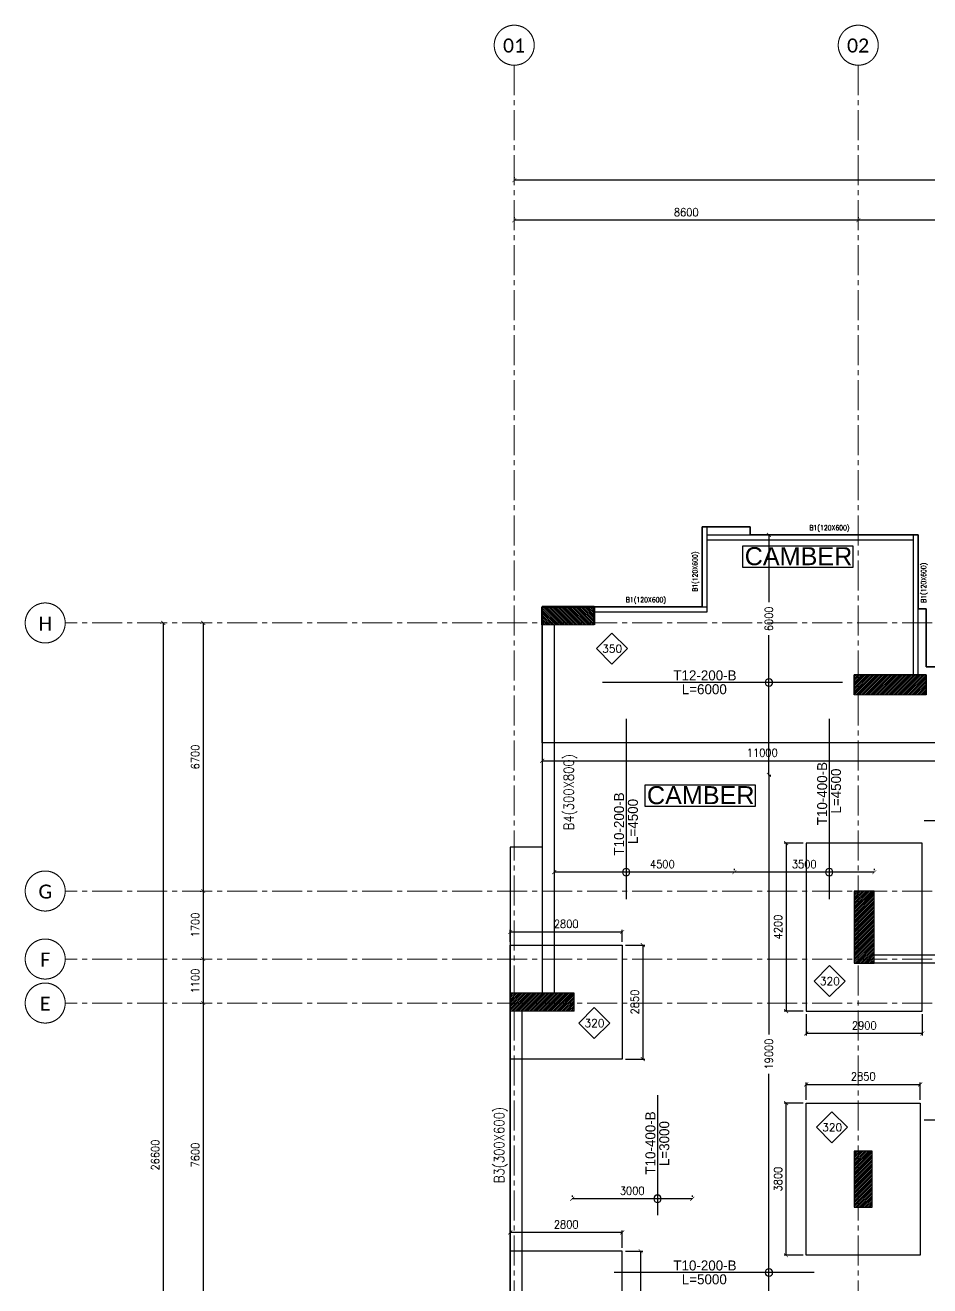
# Model space of a CAD drawing. Header units: millimetres. Extents: x -967280 to 3852, y 2833 to 1955156.
# Drawn here: x -653053 to -630441, y 697271 to 728777 of the extents above; entities that cross this region are included whole.
import ezdxf
from ezdxf.enums import TextEntityAlignment as Align

# ---------------------------------------------------------------- set-up
doc = ezdxf.new("R2010")
doc.units = ezdxf.units.MM
doc.header["$LTSCALE"] = 1000
doc.header["$PDMODE"] = 35
doc.header["$PDSIZE"] = 25
for name, pattern in [('$0$DASHED2', [0.375, 0.25, -0.125]), ('Columns_Structural070816$0$CENTER2', [1.125, 0.75, -0.125, 0.125, -0.125]), ('HRZN_Line-Ptrn-Sold', [9144001.0, 9144000.0, -1])]:
    doc.linetypes.add(name, pattern=pattern)
for name, color, linetype in [('_N-DIM 3', 7, 'Continuous'), ('B05-FIRST FLOOR PLAN$0$STR_ROOF RFT$0$S-SYMB', 30, 'Continuous'), ('S - col hach', 1, 'Continuous'), ('S -Beams', 2, 'Continuous'), ('S-TEXT', 2, 'Continuous'), ('SLAB', 210, 'Continuous')]:
    doc.layers.add(name, color=color, linetype=linetype)
for name, color, linetype, lineweight in [('A-AX-ATT-100', 7, 'HRZN_Line-Ptrn-Sold', 18), ('S - column', 6, 'Continuous', 60), ('ST-000-AXIS', 9, 'Columns_Structural070816$0$CENTER2', 9), ('ST-203-SLAB-TXT', 7, 'Continuous', 30), ('ST-RFT-BOT', 2, '$0$DASHED2', 30)]:
    doc.layers.add(name, color=color, linetype=linetype, lineweight=lineweight)
doc.styles.add('Arial', font='arial.ttf', dxfattribs={"height": 317.5})
doc.styles.add('B05-FIRST FLOOR PLAN$0$T25-100', font='STENCIL.shx', dxfattribs={"height": 250})
doc.styles.add('Calibri_2', font='calibri.ttf', dxfattribs={"height": 300})
doc.styles.add('ROMANC', font='romanc.shx')
doc.styles.add('ST-DIM', font='romans.shx', dxfattribs={"width": 0.85})
doc.styles.add('TUNELNO', font='romans.shx', dxfattribs={"width": 0.9})
doc.dimstyles.new('Copy(2) of DSEC', dxfattribs={"dimtxt": 200, "dimasz": 100, "dimexe": 50, "dimexo": 80, "dimgap": 100, "dimtad": 1, "dimdec": 0, "dimrnd": 5, "dimzin": 0, "dimdsep": 46, "dimtxsty": 'TUNELNO', "dimblk": 'ARCHTICK', "dimcen": 0.09, "dimclrd": 1, "dimclre": 1, "dimclrt": 3, "dimadec": 0, "dimazin": 0, "dimtfac": 0.78125, "dimtdec": 0, "dimtix": 1, "dimtmove": 2, "dimatfit": 3, "dimldrblk": 'ARCHTICK', "dimfxl": 1, "dimtolj": 1, "dimtzin": 0, "dimarcsym": 0})

# ---------------------------------------------------------------- blocks, each defined once
blk = doc.blocks.new('str col from 1st to 3rd')
at = {"layer": 'S - col hach'}
h = blk.add_hatch(dxfattribs=at)
h.set_pattern_fill('ANSI31', color=2, scale=10, angle=90)
h.set_pattern_definition([(135, (1204352.032, -211048.726), (-22.4506403, -22.4506403), [])])
h.paths.add_polyline_path([(-28700, 13700), (-30000, 13700), (-30000, 13250), (-28700, 13250)])
h = blk.add_hatch(dxfattribs=at)
h.set_pattern_fill('ANSI31', color=2, scale=10)
h.set_pattern_definition([(45, (-254348.726, -1220602.032), (-22.4506403, 22.4506403), [])])
h.paths.add_polyline_path([(-20400, 11500), (-20400, 12000), (-22200, 12000), (-22200, 11500)])
h = blk.add_hatch(dxfattribs=at)
h.set_pattern_fill('ANSI31', color=2, scale=10)
h.set_pattern_definition([(45, (-567332.766, -1475289.637), (-22.4506403, 22.4506403), [])])
h.paths.add_polyline_path([(-21700, 6600), (-22200, 6600), (-22200, 4800), (-21700, 4800)])
h = blk.add_hatch(dxfattribs=at)
h.set_pattern_fill('ANSI31', color=2, scale=10)
h.set_pattern_definition([(45, (-254348.726, -1220652.032), (-22.4506403, 22.4506403), [])])
h.paths.add_polyline_path([(-30800, 3600), (-29200, 3600), (-29200, 4050), (-30800, 4050)])
h = blk.add_hatch(dxfattribs=at)
h.set_pattern_fill('ANSI31', color=2, scale=10)
h.set_pattern_definition([(45, (233254.75, -297310.036), (-22.4506403, 22.4506403), [])])
h.paths.add_polyline_path([(-22200, -1300), (-21750, -1300), (-21750, 100), (-22200, 100)])
at = {"layer": 'S - column', "lineweight": 15}
for points in [[(-30000, 13250), (-28700, 13250), (-28700, 13700), (-30000, 13700)], [(-20400, 11500), (-22200, 11500), (-22200, 12000), (-20400, 12000)], [(-21700, 6600), (-22200, 6600), (-22200, 4800), (-21700, 4800)], [(-30800, 4050), (-30800, 3600), (-29200, 3600), (-29200, 4050)], [(-21750, 100), (-22200, 100), (-22200, -1300), (-21750, -1300)]]:
    blk.add_lwpolyline(points, close=True, dxfattribs=at)
at = {"layer": 'ST-RFT-BOT', "color": 7, "linetype": 'Continuous', "ltscale": 30}
blk.add_line((-20400, 11500), (-20400, 11819), dxfattribs=at)
at = {"layer": 'ST-RFT-BOT', "color": 7, "linetype": 'Continuous', "lineweight": 50, "ltscale": 30}
blk.add_lwpolyline([(-28700, 13250), (-28700, 13700), (-30000, 13700), (-30000, 13250)], dxfattribs=at)
at = {"layer": 'ST-RFT-BOT', "color": 7, "linetype": 'Continuous', "ltscale": 30}
for points in [[(-20400, 11500), (-20400, 12000), (-22200, 12000), (-22200, 11500)], [(-22200, 11500), (-22200, 12000), (-20400, 12000), (-20400, 11500)], [(-21700, 6600), (-22200, 6600), (-22200, 4800), (-21700, 4800)], [(-29200, 3600), (-29200, 4050), (-30800, 4050), (-30800, 3600)], [(-21750, 100), (-22200, 100), (-22200, -1300), (-21750, -1300)]]:
    blk.add_lwpolyline(points, dxfattribs=at)
blk = doc.blocks.new('_ArchTick')
at = {"color": 0, "linetype": 'ByBlock', "const_width": 0.15}
blk.add_lwpolyline([(-0.5, -0.5), (0.5, 0.5)], dxfattribs=at)
blk = doc.blocks.new('*D1254')
at = {"layer": '_N-DIM 3', "color": 1, "linetype": 'Continuous', "lineweight": -2, "ltscale": 30, "transparency": 16777216}
for p, q in [((-640929, 705867), (-640929, 706165)), ((-640929, 706115), (-638129, 706115)), ((-638129, 705867), (-638129, 706165))]:
    blk.add_line(p, q, dxfattribs=at)
at = {"layer": 'Defpoints', "color": 0, "linetype": 'Continuous', "ltscale": 30, "transparency": 16777216}
for p in [(-638129, 706115), (-640929, 705787), (-638129, 705787)]:
    blk.add_point(p, dxfattribs=at)
at = {"layer": '_N-DIM 3', "color": 1, "linetype": 'Continuous', "lineweight": -2, "ltscale": 30, "transparency": 16777216, "xscale": 100, "yscale": 100, "zscale": 100, "rotation": 180}
blk.add_blockref('_ArchTick', (-640929, 706115), dxfattribs=at)
at = {"layer": '_N-DIM 3', "color": 1, "linetype": 'Continuous', "lineweight": -2, "ltscale": 30, "transparency": 16777216, "xscale": 100, "yscale": 100, "zscale": 100}
blk.add_blockref('_ArchTick', (-638129, 706115), dxfattribs=at)
at = {"layer": '_N-DIM 3', "color": 3, "linetype": 'Continuous', "ltscale": 30, "transparency": 16777216, "insert": (-639529, 706315), "char_height": 200, "attachment_point": 5, "style": 'TUNELNO'}
blk.add_mtext('\\A1;2800', dxfattribs=at)
blk = doc.blocks.new('*D1255')
at = {"layer": '_N-DIM 3', "color": 1, "linetype": 'Continuous', "lineweight": -2, "ltscale": 30, "transparency": 16777216}
for p, q in [((-638049, 705787), (-637566, 705787)), ((-637616, 705787), (-637616, 702937)), ((-638049, 702937), (-637566, 702937))]:
    blk.add_line(p, q, dxfattribs=at)
at = {"layer": 'Defpoints', "color": 0, "linetype": 'Continuous', "ltscale": 30, "transparency": 16777216}
for p in [(-638129, 705787), (-638129, 702937), (-637616, 702937)]:
    blk.add_point(p, dxfattribs=at)
at = {"layer": '_N-DIM 3', "color": 1, "linetype": 'Continuous', "lineweight": -2, "ltscale": 30, "transparency": 16777216, "xscale": 100, "yscale": 100, "zscale": 100}
for p, rotation in [((-637616, 705787), 90), ((-637616, 702937), 270)]:
    blk.add_blockref('_ArchTick', p, dxfattribs=dict(at, rotation=rotation))
at = {"layer": '_N-DIM 3', "color": 3, "linetype": 'Continuous', "ltscale": 30, "transparency": 16777216, "insert": (-637816, 704362), "char_height": 200, "attachment_point": 5, "rotation": 90, "style": 'TUNELNO'}
blk.add_mtext('\\A1;2850', dxfattribs=at)
blk = doc.blocks.new('*D1256')
at = {"layer": '_N-DIM 3', "color": 1, "linetype": 'Continuous', "lineweight": -2, "ltscale": 30, "transparency": 16777216}
for p, q in [((-640929, 698217), (-640929, 698654)), ((-638129, 698604), (-640929, 698604)), ((-638129, 698217), (-638129, 698654))]:
    blk.add_line(p, q, dxfattribs=at)
at = {"layer": 'Defpoints', "color": 0, "linetype": 'Continuous', "ltscale": 30, "transparency": 16777216}
for p in [(-640929, 698604), (-640929, 698137), (-638129, 698137)]:
    blk.add_point(p, dxfattribs=at)
at = {"layer": '_N-DIM 3', "color": 1, "linetype": 'Continuous', "lineweight": -2, "ltscale": 30, "transparency": 16777216, "xscale": 100, "yscale": 100, "zscale": 100, "rotation": 180}
blk.add_blockref('_ArchTick', (-640929, 698604), dxfattribs=at)
at = {"layer": '_N-DIM 3', "color": 1, "linetype": 'Continuous', "lineweight": -2, "ltscale": 30, "transparency": 16777216, "xscale": 100, "yscale": 100, "zscale": 100}
blk.add_blockref('_ArchTick', (-638129, 698604), dxfattribs=at)
at = {"layer": '_N-DIM 3', "color": 3, "linetype": 'Continuous', "ltscale": 30, "transparency": 16777216, "insert": (-639529, 698804), "char_height": 200, "attachment_point": 5, "style": 'TUNELNO'}
blk.add_mtext('\\A1;2800', dxfattribs=at)
blk = doc.blocks.new('*D1257')
at = {"layer": '_N-DIM 3', "color": 1, "linetype": 'Continuous', "lineweight": -2, "ltscale": 30, "transparency": 16777216}
for p, q in [((-638049, 698137), (-637618, 698137)), ((-637668, 695287), (-637668, 698137)), ((-638049, 695287), (-637618, 695287))]:
    blk.add_line(p, q, dxfattribs=at)
at = {"layer": 'Defpoints', "color": 0, "linetype": 'Continuous', "ltscale": 30, "transparency": 16777216}
for p in [(-638129, 698137), (-637668, 698137), (-638129, 695287)]:
    blk.add_point(p, dxfattribs=at)
at = {"layer": '_N-DIM 3', "color": 1, "linetype": 'Continuous', "lineweight": -2, "ltscale": 30, "transparency": 16777216, "xscale": 100, "yscale": 100, "zscale": 100}
for p, rotation in [((-637668, 698137), 90), ((-637668, 695287), 270)]:
    blk.add_blockref('_ArchTick', p, dxfattribs=dict(at, rotation=rotation))
at = {"layer": '_N-DIM 3', "color": 3, "linetype": 'Continuous', "ltscale": 30, "transparency": 16777216, "insert": (-637868, 696712), "char_height": 200, "attachment_point": 5, "rotation": 90, "style": 'TUNELNO'}
blk.add_mtext('\\A1;2850', dxfattribs=at)
blk = doc.blocks.new('*D1260')
at = {"layer": '_N-DIM 3', "color": 1, "linetype": 'Continuous', "lineweight": -2, "ltscale": 30, "transparency": 16777216}
for p, q in [((-633609, 701837), (-634085, 701837)), ((-634035, 698037), (-634035, 701837)), ((-633609, 698037), (-634085, 698037))]:
    blk.add_line(p, q, dxfattribs=at)
at = {"layer": 'Defpoints', "color": 0, "linetype": 'Continuous', "ltscale": 30, "transparency": 16777216}
for p in [(-634035, 701837), (-633529, 701837), (-633529, 698037)]:
    blk.add_point(p, dxfattribs=at)
at = {"layer": '_N-DIM 3', "color": 1, "linetype": 'Continuous', "lineweight": -2, "ltscale": 30, "transparency": 16777216, "xscale": 100, "yscale": 100, "zscale": 100}
for p, rotation in [((-634035, 701837), 90), ((-634035, 698037), 270)]:
    blk.add_blockref('_ArchTick', p, dxfattribs=dict(at, rotation=rotation))
at = {"layer": '_N-DIM 3', "color": 3, "linetype": 'Continuous', "ltscale": 30, "transparency": 16777216, "insert": (-634235, 699937), "char_height": 200, "attachment_point": 5, "rotation": 90, "style": 'TUNELNO'}
blk.add_mtext('\\A1;3800', dxfattribs=at)
blk = doc.blocks.new('*D1261')
at = {"layer": '_N-DIM 3', "color": 1, "linetype": 'Continuous', "lineweight": -2, "ltscale": 30, "transparency": 16777216}
for p, q in [((-633529, 701917), (-633529, 702354)), ((-633529, 702304), (-630679, 702304)), ((-630679, 701917), (-630679, 702354))]:
    blk.add_line(p, q, dxfattribs=at)
at = {"layer": 'Defpoints', "color": 0, "linetype": 'Continuous', "ltscale": 30, "transparency": 16777216}
for p in [(-630679, 702304), (-633529, 701837), (-630679, 701837)]:
    blk.add_point(p, dxfattribs=at)
at = {"layer": '_N-DIM 3', "color": 1, "linetype": 'Continuous', "lineweight": -2, "ltscale": 30, "transparency": 16777216, "xscale": 100, "yscale": 100, "zscale": 100, "rotation": 180}
blk.add_blockref('_ArchTick', (-633529, 702304), dxfattribs=at)
at = {"layer": '_N-DIM 3', "color": 1, "linetype": 'Continuous', "lineweight": -2, "ltscale": 30, "transparency": 16777216, "xscale": 100, "yscale": 100, "zscale": 100}
blk.add_blockref('_ArchTick', (-630679, 702304), dxfattribs=at)
at = {"layer": '_N-DIM 3', "color": 3, "linetype": 'Continuous', "ltscale": 30, "transparency": 16777216, "insert": (-632104, 702504), "char_height": 200, "attachment_point": 5, "style": 'TUNELNO'}
blk.add_mtext('\\A1;2850', dxfattribs=at)
blk = doc.blocks.new('*D664')
at = {"layer": '_N-DIM 3', "color": 1, "linetype": 'Continuous', "lineweight": -2, "ltscale": 30, "transparency": 16777216}
for p, q in [((-633529, 704057), (-633529, 703526)), ((-630629, 704057), (-630629, 703526)), ((-630629, 703576), (-633529, 703576))]:
    blk.add_line(p, q, dxfattribs=at)
at = {"layer": 'Defpoints', "color": 0, "linetype": 'Continuous', "ltscale": 30, "transparency": 16777216}
for p in [(-633529, 704137), (-630629, 704137), (-633529, 703576)]:
    blk.add_point(p, dxfattribs=at)
at = {"layer": '_N-DIM 3', "color": 1, "linetype": 'Continuous', "lineweight": -2, "ltscale": 30, "transparency": 16777216, "xscale": 100, "yscale": 100, "zscale": 100, "rotation": 180}
blk.add_blockref('_ArchTick', (-633529, 703576), dxfattribs=at)
at = {"layer": '_N-DIM 3', "color": 1, "linetype": 'Continuous', "lineweight": -2, "ltscale": 30, "transparency": 16777216, "xscale": 100, "yscale": 100, "zscale": 100}
blk.add_blockref('_ArchTick', (-630629, 703576), dxfattribs=at)
at = {"layer": '_N-DIM 3', "color": 3, "linetype": 'Continuous', "ltscale": 30, "transparency": 16777216, "insert": (-632079, 703776), "char_height": 200, "attachment_point": 5, "style": 'TUNELNO'}
blk.add_mtext('\\A1;2900', dxfattribs=at)
blk = doc.blocks.new('*D1262')
at = {"layer": '_N-DIM 3', "color": 1, "linetype": 'Continuous', "lineweight": -2, "ltscale": 30, "transparency": 16777216}
for p, q in [((-633609, 708337), (-634085, 708337)), ((-634035, 708337), (-634035, 704137)), ((-633609, 704137), (-634085, 704137))]:
    blk.add_line(p, q, dxfattribs=at)
at = {"layer": 'Defpoints', "color": 0, "linetype": 'Continuous', "ltscale": 30, "transparency": 16777216}
for p in [(-633529, 708337), (-634035, 704137), (-633529, 704137)]:
    blk.add_point(p, dxfattribs=at)
at = {"layer": '_N-DIM 3', "color": 1, "linetype": 'Continuous', "lineweight": -2, "ltscale": 30, "transparency": 16777216, "xscale": 100, "yscale": 100, "zscale": 100}
for p, rotation in [((-634035, 708337), 90), ((-634035, 704137), 270)]:
    blk.add_blockref('_ArchTick', p, dxfattribs=dict(at, rotation=rotation))
at = {"layer": '_N-DIM 3', "color": 3, "linetype": 'Continuous', "ltscale": 30, "transparency": 16777216, "insert": (-634235, 706237), "char_height": 200, "attachment_point": 5, "rotation": 90, "style": 'TUNELNO'}
blk.add_mtext('\\A1;4200', dxfattribs=at)
blk = doc.blocks.new('*D666')
at = {"layer": '_N-DIM 3', "color": 1, "linetype": 'Continuous', "lineweight": -2, "ltscale": 30, "transparency": 16777216}
for p, q in [((-640129, 710757), (-640129, 710343)), ((-629129, 710757), (-629129, 710343)), ((-640129, 710393), (-629129, 710393))]:
    blk.add_line(p, q, dxfattribs=at)
at = {"layer": 'Defpoints', "color": 0, "linetype": 'Continuous', "ltscale": 30, "transparency": 16777216}
for p in [(-640129, 710837), (-629129, 710837), (-629129, 710393)]:
    blk.add_point(p, dxfattribs=at)
at = {"layer": '_N-DIM 3', "color": 1, "linetype": 'Continuous', "lineweight": -2, "ltscale": 30, "transparency": 16777216, "xscale": 100, "yscale": 100, "zscale": 100, "rotation": 180}
blk.add_blockref('_ArchTick', (-640129, 710393), dxfattribs=at)
at = {"layer": '_N-DIM 3', "color": 1, "linetype": 'Continuous', "lineweight": -2, "ltscale": 30, "transparency": 16777216, "xscale": 100, "yscale": 100, "zscale": 100}
blk.add_blockref('_ArchTick', (-629129, 710393), dxfattribs=at)
at = {"layer": '_N-DIM 3', "color": 3, "linetype": 'Continuous', "ltscale": 30, "transparency": 16777216, "insert": (-634629, 710593), "char_height": 200, "attachment_point": 5, "style": 'TUNELNO'}
blk.add_mtext('\\A1;11000', dxfattribs=at)
blk = doc.blocks.new('*D680')
at = {"layer": '_N-DIM 3', "color": 1, "lineweight": -2, "ltscale": 30, "transparency": 16777216}
for p, q in [((-634462, 710037), (-634462, 703551)), ((-634457, 710037), (-634412, 710037)), ((-634462, 691037), (-634462, 702571)), ((-634457, 691037), (-634412, 691037))]:
    blk.add_line(p, q, dxfattribs=at)
at = {"layer": 'Defpoints', "color": 0, "ltscale": 30, "transparency": 16777216}
for p in [(-634537, 710037), (-634537, 691037), (-634462, 691037)]:
    blk.add_point(p, dxfattribs=at)
at = {"layer": '_N-DIM 3', "color": 1, "lineweight": -2, "ltscale": 30, "transparency": 16777216, "xscale": 100, "yscale": 100, "zscale": 100}
for p, rotation in [((-634462, 710037), 90), ((-634462, 691037), 270)]:
    blk.add_blockref('_ArchTick', p, dxfattribs=dict(at, rotation=rotation))
at = {"layer": '_N-DIM 3', "color": 3, "ltscale": 30, "transparency": 16777216, "insert": (-634462, 703061), "char_height": 200, "attachment_point": 5, "rotation": 90, "style": 'TUNELNO'}
blk.add_mtext('\\A1;19000', dxfattribs=at)
blk = doc.blocks.new('*D681')
at = {"layer": '_N-DIM 3', "color": 1, "lineweight": -2, "ltscale": 30, "transparency": 16777216}
for p, q in [((-639829, 707688), (-639829, 707658)), ((-635329, 707688), (-635329, 707658)), ((-635329, 707608), (-639829, 707608))]:
    blk.add_line(p, q, dxfattribs=at)
at = {"layer": 'Defpoints', "color": 0, "ltscale": 30, "transparency": 16777216}
for p in [(-639829, 707608), (-639829, 707608), (-635329, 707608)]:
    blk.add_point(p, dxfattribs=at)
at = {"layer": '_N-DIM 3', "color": 1, "lineweight": -2, "ltscale": 30, "transparency": 16777216, "xscale": 100, "yscale": 100, "zscale": 100, "rotation": 180}
blk.add_blockref('_ArchTick', (-639829, 707608), dxfattribs=at)
at = {"layer": '_N-DIM 3', "color": 1, "lineweight": -2, "ltscale": 30, "transparency": 16777216, "xscale": 100, "yscale": 100, "zscale": 100}
blk.add_blockref('_ArchTick', (-635329, 707608), dxfattribs=at)
at = {"layer": '_N-DIM 3', "color": 3, "ltscale": 30, "transparency": 16777216, "insert": (-637127, 707808), "char_height": 200, "attachment_point": 5, "style": 'TUNELNO'}
blk.add_mtext('\\A1;4500', dxfattribs=at)
blk = doc.blocks.new('*D685')
at = {"layer": '_N-DIM 3', "color": 1, "lineweight": -2, "ltscale": 30, "transparency": 16777216}
for p, q in [((-639379, 699526), (-639379, 699496)), ((-636379, 699446), (-639379, 699446)), ((-636379, 699526), (-636379, 699496))]:
    blk.add_line(p, q, dxfattribs=at)
at = {"layer": 'Defpoints', "color": 0, "ltscale": 30, "transparency": 16777216}
for p in [(-639379, 699446), (-639379, 699446), (-636379, 699446)]:
    blk.add_point(p, dxfattribs=at)
at = {"layer": '_N-DIM 3', "color": 1, "lineweight": -2, "ltscale": 30, "transparency": 16777216, "xscale": 100, "yscale": 100, "zscale": 100, "rotation": 180}
blk.add_blockref('_ArchTick', (-639379, 699446), dxfattribs=at)
at = {"layer": '_N-DIM 3', "color": 1, "lineweight": -2, "ltscale": 30, "transparency": 16777216, "xscale": 100, "yscale": 100, "zscale": 100}
blk.add_blockref('_ArchTick', (-636379, 699446), dxfattribs=at)
at = {"layer": '_N-DIM 3', "color": 3, "ltscale": 30, "transparency": 16777216, "insert": (-637879, 699646), "char_height": 200, "attachment_point": 5, "style": 'TUNELNO'}
blk.add_mtext('\\A1;3000', dxfattribs=at)
blk = doc.blocks.new('*D688')
at = {"layer": '_N-DIM 3', "color": 1, "lineweight": -2, "ltscale": 30, "transparency": 16777216}
for p, q in [((-635329, 707688), (-635329, 707658)), ((-631829, 707688), (-631829, 707658)), ((-631829, 707608), (-635329, 707608))]:
    blk.add_line(p, q, dxfattribs=at)
at = {"layer": 'Defpoints', "color": 0, "ltscale": 30, "transparency": 16777216}
for p in [(-635329, 707608), (-635329, 707608), (-631829, 707608)]:
    blk.add_point(p, dxfattribs=at)
at = {"layer": '_N-DIM 3', "color": 1, "lineweight": -2, "ltscale": 30, "transparency": 16777216, "xscale": 100, "yscale": 100, "zscale": 100, "rotation": 180}
blk.add_blockref('_ArchTick', (-635329, 707608), dxfattribs=at)
at = {"layer": '_N-DIM 3', "color": 1, "lineweight": -2, "ltscale": 30, "transparency": 16777216, "xscale": 100, "yscale": 100, "zscale": 100}
blk.add_blockref('_ArchTick', (-631829, 707608), dxfattribs=at)
at = {"layer": '_N-DIM 3', "color": 3, "ltscale": 30, "transparency": 16777216, "insert": (-633579, 707808), "char_height": 200, "attachment_point": 5, "style": 'TUNELNO'}
blk.add_mtext('\\A1;3500', dxfattribs=at)
blk = doc.blocks.new('*D691')
at = {"layer": '_N-DIM 3', "color": 1, "lineweight": -2, "ltscale": 30, "transparency": 16777216}
for p, q in [((-634462, 716037), (-634462, 714353)), ((-634457, 716037), (-634412, 716037)), ((-634462, 710037), (-634462, 713528)), ((-634457, 710037), (-634412, 710037))]:
    blk.add_line(p, q, dxfattribs=at)
at = {"layer": 'Defpoints', "color": 0, "ltscale": 30, "transparency": 16777216}
for p in [(-634537, 716037), (-634537, 710037), (-634462, 710037)]:
    blk.add_point(p, dxfattribs=at)
at = {"layer": '_N-DIM 3', "color": 1, "lineweight": -2, "ltscale": 30, "transparency": 16777216, "xscale": 100, "yscale": 100, "zscale": 100}
for p, rotation in [((-634462, 716037), 90), ((-634462, 710037), 270)]:
    blk.add_blockref('_ArchTick', p, dxfattribs=dict(at, rotation=rotation))
at = {"layer": '_N-DIM 3', "color": 3, "ltscale": 30, "transparency": 16777216, "insert": (-634462, 713940), "char_height": 200, "attachment_point": 5, "rotation": 90, "style": 'TUNELNO'}
blk.add_mtext('\\A1;6000', dxfattribs=at)
blk = doc.blocks.new('Grid - HRZN_G-Datm-Grid-Head-1554275-FIRST FLOOR FFL_1_')
at = {"layer": 'A-AX-ATT-100'}
blk.add_circle((0, 0), 5, dxfattribs=at)
blk = doc.blocks.new('*D1494')
at = {"layer": '_N-DIM 3', "color": 1, "linetype": 'Continuous', "lineweight": -2, "ltscale": 30, "transparency": 16777216}
for p, q in [((525499, 747185), (525499, 747155)), ((533099, 747105), (525499, 747105)), ((533099, 747185), (533099, 747155))]:
    blk.add_line(p, q, dxfattribs=at)
at = {"layer": 'Defpoints', "color": 0, "linetype": 'Continuous', "ltscale": 30, "transparency": 16777216}
for p in [(525499, 747105), (525499, 747105), (533099, 747105)]:
    blk.add_point(p, dxfattribs=at)
at = {"layer": '_N-DIM 3', "color": 1, "linetype": 'Continuous', "lineweight": -2, "ltscale": 30, "transparency": 16777216, "xscale": 100, "yscale": 100, "zscale": 100, "rotation": 180}
blk.add_blockref('_ArchTick', (525499, 747105), dxfattribs=at)
at = {"layer": '_N-DIM 3', "color": 1, "linetype": 'Continuous', "lineweight": -2, "ltscale": 30, "transparency": 16777216, "xscale": 100, "yscale": 100, "zscale": 100}
blk.add_blockref('_ArchTick', (533099, 747105), dxfattribs=at)
at = {"layer": '_N-DIM 3', "color": 3, "linetype": 'Continuous', "ltscale": 30, "transparency": 16777216, "insert": (529299, 747305), "char_height": 200, "attachment_point": 5, "style": 'TUNELNO'}
blk.add_mtext('\\A1;7600', dxfattribs=at)
blk = doc.blocks.new('*D1495')
at = {"layer": '_N-DIM 3', "color": 1, "linetype": 'Continuous', "lineweight": -2, "ltscale": 30, "transparency": 16777216}
for p, q in [((516899, 747185), (516899, 747155)), ((525499, 747105), (516899, 747105)), ((525499, 747185), (525499, 747155))]:
    blk.add_line(p, q, dxfattribs=at)
at = {"layer": 'Defpoints', "color": 0, "linetype": 'Continuous', "ltscale": 30, "transparency": 16777216}
for p in [(516899, 747105), (516899, 747105), (525499, 747105)]:
    blk.add_point(p, dxfattribs=at)
at = {"layer": '_N-DIM 3', "color": 1, "linetype": 'Continuous', "lineweight": -2, "ltscale": 30, "transparency": 16777216, "xscale": 100, "yscale": 100, "zscale": 100, "rotation": 180}
blk.add_blockref('_ArchTick', (516899, 747105), dxfattribs=at)
at = {"layer": '_N-DIM 3', "color": 1, "linetype": 'Continuous', "lineweight": -2, "ltscale": 30, "transparency": 16777216, "xscale": 100, "yscale": 100, "zscale": 100}
blk.add_blockref('_ArchTick', (525499, 747105), dxfattribs=at)
at = {"layer": '_N-DIM 3', "color": 3, "linetype": 'Continuous', "ltscale": 30, "transparency": 16777216, "insert": (521199, 747305), "char_height": 200, "attachment_point": 5, "style": 'TUNELNO'}
blk.add_mtext('\\A1;8600', dxfattribs=at)
blk = doc.blocks.new('*D1496')
at = {"layer": '_N-DIM 3', "color": 1, "linetype": 'Continuous', "lineweight": -2, "ltscale": 30, "transparency": 16777216}
for p, q in [((516899, 748185), (516899, 748155)), ((563099, 748105), (516899, 748105)), ((563099, 748185), (563099, 748155))]:
    blk.add_line(p, q, dxfattribs=at)
at = {"layer": 'Defpoints', "color": 0, "linetype": 'Continuous', "ltscale": 30, "transparency": 16777216}
for p in [(516899, 748105), (516899, 748105), (563099, 748105)]:
    blk.add_point(p, dxfattribs=at)
at = {"layer": '_N-DIM 3', "color": 1, "linetype": 'Continuous', "lineweight": -2, "ltscale": 30, "transparency": 16777216, "xscale": 100, "yscale": 100, "zscale": 100, "rotation": 180}
blk.add_blockref('_ArchTick', (516899, 748105), dxfattribs=at)
at = {"layer": '_N-DIM 3', "color": 1, "linetype": 'Continuous', "lineweight": -2, "ltscale": 30, "transparency": 16777216, "xscale": 100, "yscale": 100, "zscale": 100}
blk.add_blockref('_ArchTick', (563099, 748105), dxfattribs=at)
at = {"layer": '_N-DIM 3', "color": 3, "linetype": 'Continuous', "ltscale": 30, "transparency": 16777216, "insert": (539999, 748305), "char_height": 200, "attachment_point": 5, "style": 'TUNELNO'}
blk.add_mtext('\\A1;46200', dxfattribs=at)
blk = doc.blocks.new('*D1505')
at = {"layer": '_N-DIM 3', "color": 1, "linetype": 'Continuous', "lineweight": -2, "ltscale": 30, "transparency": 16777216}
for p, q in [((509045, 737040), (509075, 737040)), ((509125, 737040), (509125, 730340)), ((509045, 730340), (509075, 730340))]:
    blk.add_line(p, q, dxfattribs=at)
at = {"layer": 'Defpoints', "color": 0, "linetype": 'Continuous', "ltscale": 30, "transparency": 16777216}
for p in [(509125, 737040), (509125, 730340), (509125, 730340)]:
    blk.add_point(p, dxfattribs=at)
at = {"layer": '_N-DIM 3', "color": 1, "linetype": 'Continuous', "lineweight": -2, "ltscale": 30, "transparency": 16777216, "xscale": 100, "yscale": 100, "zscale": 100}
for p, rotation in [((509125, 737040), 90), ((509125, 730340), 270)]:
    blk.add_blockref('_ArchTick', p, dxfattribs=dict(at, rotation=rotation))
at = {"layer": '_N-DIM 3', "color": 3, "linetype": 'Continuous', "ltscale": 30, "transparency": 16777216, "insert": (508925, 733690), "char_height": 200, "attachment_point": 5, "rotation": 90, "style": 'TUNELNO'}
blk.add_mtext('\\A1;6700', dxfattribs=at)
blk = doc.blocks.new('*D1506')
at = {"layer": '_N-DIM 3', "color": 1, "linetype": 'Continuous', "lineweight": -2, "ltscale": 30, "transparency": 16777216}
for p, q in [((509045, 730340), (509075, 730340)), ((509125, 730340), (509125, 728640)), ((509045, 728640), (509075, 728640))]:
    blk.add_line(p, q, dxfattribs=at)
at = {"layer": 'Defpoints', "color": 0, "linetype": 'Continuous', "ltscale": 30, "transparency": 16777216}
for p in [(509125, 730340), (509125, 728640), (509125, 728640)]:
    blk.add_point(p, dxfattribs=at)
at = {"layer": '_N-DIM 3', "color": 1, "linetype": 'Continuous', "lineweight": -2, "ltscale": 30, "transparency": 16777216, "xscale": 100, "yscale": 100, "zscale": 100}
for p, rotation in [((509125, 730340), 90), ((509125, 728640), 270)]:
    blk.add_blockref('_ArchTick', p, dxfattribs=dict(at, rotation=rotation))
at = {"layer": '_N-DIM 3', "color": 3, "linetype": 'Continuous', "ltscale": 30, "transparency": 16777216, "insert": (508925, 729490), "char_height": 200, "attachment_point": 5, "rotation": 90, "style": 'TUNELNO'}
blk.add_mtext('\\A1;1700', dxfattribs=at)
blk = doc.blocks.new('*D1507')
at = {"layer": '_N-DIM 3', "color": 1, "linetype": 'Continuous', "lineweight": -2, "ltscale": 30, "transparency": 16777216}
for p, q in [((509045, 728640), (509075, 728640)), ((509125, 728640), (509125, 727540)), ((509045, 727540), (509075, 727540))]:
    blk.add_line(p, q, dxfattribs=at)
at = {"layer": 'Defpoints', "color": 0, "linetype": 'Continuous', "ltscale": 30, "transparency": 16777216}
for p in [(509125, 728640), (509125, 727540), (509125, 727540)]:
    blk.add_point(p, dxfattribs=at)
at = {"layer": '_N-DIM 3', "color": 1, "linetype": 'Continuous', "lineweight": -2, "ltscale": 30, "transparency": 16777216, "xscale": 100, "yscale": 100, "zscale": 100}
for p, rotation in [((509125, 728640), 90), ((509125, 727540), 270)]:
    blk.add_blockref('_ArchTick', p, dxfattribs=dict(at, rotation=rotation))
at = {"layer": '_N-DIM 3', "color": 3, "linetype": 'Continuous', "ltscale": 30, "transparency": 16777216, "insert": (508925, 728090), "char_height": 200, "attachment_point": 5, "rotation": 90, "style": 'TUNELNO'}
blk.add_mtext('\\A1;1100', dxfattribs=at)
blk = doc.blocks.new('*D1508')
at = {"layer": '_N-DIM 3', "color": 1, "linetype": 'Continuous', "lineweight": -2, "ltscale": 30, "transparency": 16777216}
for p, q in [((509045, 727540), (509075, 727540)), ((509125, 727540), (509125, 719940)), ((509045, 719940), (509075, 719940))]:
    blk.add_line(p, q, dxfattribs=at)
at = {"layer": 'Defpoints', "color": 0, "linetype": 'Continuous', "ltscale": 30, "transparency": 16777216}
for p in [(509125, 727540), (509125, 719940), (509125, 719940)]:
    blk.add_point(p, dxfattribs=at)
at = {"layer": '_N-DIM 3', "color": 1, "linetype": 'Continuous', "lineweight": -2, "ltscale": 30, "transparency": 16777216, "xscale": 100, "yscale": 100, "zscale": 100}
for p, rotation in [((509125, 727540), 90), ((509125, 719940), 270)]:
    blk.add_blockref('_ArchTick', p, dxfattribs=dict(at, rotation=rotation))
at = {"layer": '_N-DIM 3', "color": 3, "linetype": 'Continuous', "ltscale": 30, "transparency": 16777216, "insert": (508925, 723740), "char_height": 200, "attachment_point": 5, "rotation": 90, "style": 'TUNELNO'}
blk.add_mtext('\\A1;7600', dxfattribs=at)
blk = doc.blocks.new('*D1512')
at = {"layer": '_N-DIM 3', "color": 1, "linetype": 'Continuous', "lineweight": -2, "ltscale": 30, "transparency": 16777216}
for p, q in [((508045, 737040), (508075, 737040)), ((508125, 737040), (508125, 710440)), ((508045, 710440), (508075, 710440))]:
    blk.add_line(p, q, dxfattribs=at)
at = {"layer": 'Defpoints', "color": 0, "linetype": 'Continuous', "ltscale": 30, "transparency": 16777216}
for p in [(508125, 737040), (508125, 710440), (508125, 710440)]:
    blk.add_point(p, dxfattribs=at)
at = {"layer": '_N-DIM 3', "color": 1, "linetype": 'Continuous', "lineweight": -2, "ltscale": 30, "transparency": 16777216, "xscale": 100, "yscale": 100, "zscale": 100}
for p, rotation in [((508125, 737040), 90), ((508125, 710440), 270)]:
    blk.add_blockref('_ArchTick', p, dxfattribs=dict(at, rotation=rotation))
at = {"layer": '_N-DIM 3', "color": 3, "linetype": 'Continuous', "ltscale": 30, "transparency": 16777216, "insert": (507925, 723740), "char_height": 200, "attachment_point": 5, "rotation": 90, "style": 'TUNELNO'}
blk.add_mtext('\\A1;26600', dxfattribs=at)
blk = doc.blocks.new('AXES-00')
at = {"layer": 'ST-000-AXIS'}
for p, q in [((516898.9, 750979.6), (516898.9, 695813.8)), ((525498.9, 750979.6), (525498.9, 695813.8)), ((575723.2, 737039.7), (505674.3, 737039.7)), ((575723.2, 730339.7), (505674.3, 730339.7)), ((575723.2, 728639.7), (505674.3, 728639.7)), ((575723.2, 727539.7), (505674.3, 727539.7))]:
    blk.add_line(p, q, dxfattribs=at)
at = {"layer": 'A-AX-ATT-100'}
for p, xscale, yscale, zscale, rotation in [((516898.9, 751479.6), 99.99999999999993, 99.99999999999993, 99.99999999999993, 180), ((525498.9, 751479.6), 99.99999999999993, 99.99999999999993, 99.99999999999993, 180), ((505174.3, 737039.7), 100.0000000000001, 100.0000000000001, 100.0000000000001, 90), ((505174.3, 730339.7), 100.0000000000001, 100.0000000000001, 100.0000000000001, 90), ((505174.3, 728639.7), 100.0000000000001, 100.0000000000001, 100.0000000000001, 90), ((505174.3, 727539.7), 100.0000000000001, 100.0000000000001, 100.0000000000001, 90)]:
    blk.add_blockref('Grid - HRZN_G-Datm-Grid-Head-1554275-FIRST FLOOR FFL_1_', p, dxfattribs=dict(at, xscale=xscale, yscale=yscale, zscale=zscale, rotation=rotation))
at = {"layer": 'A-AX-ATT-100', "linetype": 'Continuous', "lineweight": 13, "char_height": 350, "attachment_point": 1, "style": 'Calibri_2'}
for s, insert, width in [('01', (516618, 751647.5), 673.417), ('02', (525218, 751647.5), 673.417), ('H', (505005.2, 737201), 416.877), ('G', (505005.2, 730501), 416.877), ('F', (505051.7, 728801), 304.641), ('E', (505041.7, 727701), 328.692)]:
    blk.add_mtext(s, dxfattribs=dict(at, insert=insert, width=width))
at = {"layer": '_N-DIM 3', "color": 3, "linetype": 'Continuous', "ltscale": 30}
for base, p1, p2, picture, middle in [((516898.9, 748104.7), (563098.9, 748104.7), (516898.9, 748104.7), '*D1496', (539998.9, 748304.7)), ((516898.9, 747104.7), (525498.9, 747104.7), (516898.9, 747104.7), '*D1495', (521198.9, 747304.7)), ((525498.9, 747104.7), (533098.9, 747104.7), (525498.9, 747104.7), '*D1494', (529298.9, 747304.7))]:
    dim = blk.add_linear_dim(base=base, p1=p1, p2=p2, dimstyle='Copy(2) of DSEC', dxfattribs=at)
    dim.commit()
    dim.dimension.update_dxf_attribs({"geometry": picture, "text_midpoint": middle})
for base, p1, p2, picture, middle in [((508125, 710439.7), (508125, 737039.7), (508125, 710439.7), '*D1512', (507925, 723739.7)), ((509125, 730339.7), (509125, 737039.7), (509125, 730339.7), '*D1505', (508925, 733689.7)), ((509125, 728639.7), (509125, 730339.7), (509125, 728639.7), '*D1506', (508925, 729489.7)), ((509125, 727539.7), (509125, 728639.7), (509125, 727539.7), '*D1507', (508925, 728089.7)), ((509125, 719939.7), (509125, 727539.7), (509125, 719939.7), '*D1508', (508925, 723739.7))]:
    dim = blk.add_linear_dim(base=base, p1=p1, p2=p2, angle=90, dimstyle='Copy(2) of DSEC', dxfattribs=at)
    dim.commit()
    dim.dimension.update_dxf_attribs({"geometry": picture, "text_midpoint": middle})

msp = doc.modelspace()

# ---------------------------------------------------------------- linework, layer by layer
at = {"layer": 'B05-FIRST FLOOR PLAN$0$STR_ROOF RFT$0$S-SYMB', "extrusion": (0, 0, -1)}
for centre in [(634462.1, 712349.3), (638031.3, 707607.8), (632954.4, 707607.8), (637247.2, 699446.5), (634462.1, 697601.1)]:
    msp.add_circle(centre, 92.8, dxfattribs=at)
at = {"layer": 'S -Beams'}
for p, q in [((-636128.7, 714237.4), (-636128.7, 716237.4)), ((-636008.7, 714117.4), (-636008.7, 716237.4)), ((-636008.7, 716037.4), (-630730.3, 716037.4)), ((-636008.7, 715917.4), (-630848.8, 715917.4)), ((-630848.8, 712537.4), (-630848.8, 716037.4)), ((-630728.8, 712537.4), (-630728.8, 716037.4)), ((-638828.7, 714237.4), (-636008.7, 714237.4)), ((-638828.7, 714117.4), (-636008.7, 714117.4)), ((-640128.7, 713787.4), (-640128.7, 704587.4)), ((-639828.7, 713787.4), (-639828.7, 704587.4)), ((-624728.6, 705537.4), (-631828.7, 705537.4)), ((-624728.6, 705337.4), (-631828.7, 705337.4)), ((-640928.7, 696937.4), (-640928.7, 704137.4)), ((-640628.7, 696937.4), (-640628.7, 704137.4))]:
    msp.add_line(p, q, dxfattribs=at)
msp.add_lwpolyline([(-630078.8, 712737.4), (-630528.7, 712737.4), (-630528.7, 714187.4), (-630728.8, 714187.4), (-630728.8, 716037.4), (-634928.8, 716037.4), (-634928.8, 716237.4), (-636128.7, 716237.4), (-636128.7, 714237.4), (-640128.7, 714237.4), (-640128.8, 708237.4), (-640928.8, 708237.4), (-640928.8, 692837.4)], dxfattribs=at)
at = {"layer": 'S-TEXT', "color": 3}
for points in [[(-635110.5, 715767.7), (-632362.6, 715767.7), (-632362.6, 715223.7), (-635110.5, 715223.7)], [(-637554.7, 709794.6), (-634806.9, 709794.6), (-634806.9, 709250.5), (-637554.7, 709250.5)]]:
    msp.add_lwpolyline(points, close=True, dxfattribs=at)
at = {"layer": 'S-TEXT', "color": 7, "true_color": 0xffffff}
for points in [[(-638387.7, 712808.3), (-638000.6, 713195.5), (-638387.7, 713582.6), (-638774.9, 713195.5)], [(-632947, 704499.5), (-632559.8, 704886.7), (-632947, 705273.8), (-633334.1, 704886.7)], [(-638829, 703450.2), (-638441.9, 703837.3), (-638829, 704224.5), (-639216.2, 703837.3)], [(-632888.3, 700845.5), (-632501.1, 701232.6), (-632888.3, 701619.8), (-633275.4, 701232.6)]]:
    msp.add_lwpolyline(points, close=True, dxfattribs=at)
at = {"layer": 'SLAB', "color": 2, "linetype": 'Continuous', "ltscale": 30}
for points in [[(-640128.7, 714237.4), (-636128.7, 714237.4), (-636128.7, 716237.4), (-634928.8, 716237.4), (-634928.8, 716037.4), (-630728.8, 716037.4), (-630728.8, 714187.4), (-630528.7, 714187.4), (-630528.7, 712737.4), (-630078.8, 712737.4), (-630078.8, 712537.1), (-629128.6, 712537.1), (-629128.6, 710837.4), (-640128.7, 710837.4)], [(-633528.7, 708337.5), (-633528.7, 704137.3), (-630628.7, 704137.3), (-630628.7, 708337.5)], [(-640928.8, 705787.4), (-638128.7, 705787.4), (-638128.7, 702937.4), (-640928.8, 702937.4)], [(-633528.7, 701837.4), (-630678.7, 701837.4), (-630678.7, 698037.4), (-633528.7, 698037.4)], [(-638128.7, 698137.4), (-640928.8, 698137.4), (-640928.8, 695287.4), (-638128.7, 695287.4)]]:
    msp.add_lwpolyline(points, close=True, dxfattribs=at)
at = {"layer": 'ST-RFT-BOT', "ltscale": 30}
for p, q in [((-632624.6, 712349.3), (-638624.6, 712349.3)), ((-638031.3, 711437.4), (-638031.3, 706937.4)), ((-632954.4, 711437.4), (-632954.4, 706937.4)), ((-626080.4, 708889.2), (-630580.4, 708889.2)), ((-637247.2, 702037.4), (-637247.2, 699037.4)), ((-627580.4, 701414.1), (-630580.4, 701414.1)), ((-633328.7, 697601.1), (-638328.7, 697601.1))]:
    msp.add_line(p, q, dxfattribs=at)

# ---------------------------------------------------------------- block references
at = {"layer": 'S -Beams'}
msp.add_blockref('AXES-00', (-1157727.6, -23202.4), dxfattribs=at)
at = {"layer": 'ST-RFT-BOT', "color": 3, "linetype": 'Continuous'}
msp.add_blockref('str col from 1st to 3rd', (-610128.7, 700537.4), dxfattribs=at)

# ---------------------------------------------------------------- texts
at = {"layer": 'S-TEXT', "color": 3, "char_height": 450.01, "attachment_point": 5, "style": 'Arial'}
for insert in [(-633722.6, 715503.3), (-636166.8, 709530.2)]:
    msp.add_mtext('\\A1;CAMBER', dxfattribs=dict(at, insert=insert))
at = {"layer": 'S-TEXT', "color": 3, "char_height": 196, "attachment_point": 1, "style": 'ROMANC'}
for s, insert in [('350', (-638634.2, 713291.5)), ('320', (-633193.4, 704982.7)), ('320', (-639075.5, 703933.3)), ('320', (-633134.7, 701328.7))]:
    msp.add_mtext_dynamic_manual_height_columns(s, width=592857.868, gutter_width=980, heights=[0], dxfattribs=dict(at, insert=insert))
at = {"layer": 'ST-203-SLAB-TXT', "color": 1, "style": 'ST-DIM', "width": 0.85}
for p in [(-632947.4, 716217.1), (-637536.6, 714417.1)]:
    msp.add_text('B1(120X600)', height=125, dxfattribs=at).set_placement(p, align=Align.MIDDLE_CENTER)
for p in [(-636308.4, 715119.5), (-630597.8, 714841.1)]:
    msp.add_text('B1(120X600)', height=125, rotation=90, dxfattribs=at).set_placement(p, align=Align.MIDDLE_CENTER)
at = {"layer": 'ST-203-SLAB-TXT', "style": 'B05-FIRST FLOOR PLAN$0$T25-100'}
for s, p in [('T12-200-B', (-636851, 712402.1)), ('L=6000', (-636639.6, 712055.7)), ('T10-200-B', (-636851, 697653.8)), ('L=5000', (-636639.6, 697307.5))]:
    msp.add_text(s, height=250, dxfattribs=at).set_placement(p)
at = {"layer": 'ST-203-SLAB-TXT', "style": 'ST-DIM', "width": 0.85}
msp.add_text('B4(300X800)', height=250, rotation=90, dxfattribs=at).set_placement((-639466.3, 709606.3), align=Align.MIDDLE_CENTER)
at = {"layer": 'ST-203-SLAB-TXT', "style": 'B05-FIRST FLOOR PLAN$0$T25-100'}
for s, p in [('T10-400-B', (-633007.2, 708782.7)), ('L=4500', (-632660.8, 709073.2)), ('T10-200-B', (-638084.1, 708023.8)), ('L=4500', (-637737.7, 708314.2)), ('T10-400-B', (-637299.9, 700050.8)), ('L=3000', (-636953.6, 700262.2))]:
    msp.add_text(s, height=250, rotation=90, dxfattribs=at).set_placement(p)
at = {"layer": 'ST-203-SLAB-TXT', "style": 'ST-DIM', "width": 0.85}
msp.add_text('B3(300X600)', height=250, rotation=90, dxfattribs=at).set_placement((-641005.1, 700787.4), align=Align.BOTTOM_CENTER)

# ---------------------------------------------------------------- dimensions: what is measured, and where the dimension line sits
at = {"layer": '_N-DIM 3', "ltscale": 30}
for base, p1, p2, picture, middle in [((-634462.1, 710037.4), (-634537.2, 716037.4), (-634537.2, 710037.4), '*D691', (-634462.1, 713940.4)), ((-634462.1, 691037.4), (-634537.2, 710037.4), (-634537.2, 691037.4), '*D680', (-634462.1, 703061.1))]:
    dim = msp.add_linear_dim(base=base, p1=p1, p2=p2, angle=90, dimstyle='Copy(2) of DSEC', dxfattribs=at)
    dim.commit()
    dim.dimension.update_dxf_attribs({"geometry": picture, "text_midpoint": middle, "dimtype": 160})
at = {"layer": '_N-DIM 3', "color": 3, "linetype": 'Continuous', "ltscale": 30}
for base, p1, p2, picture, middle in [((-629128.6, 710392.6), (-640128.7, 710837.4), (-629128.6, 710837.4), '*D666', (-634628.6, 710592.6)), ((-638128.7, 706115.2), (-640928.8, 705787.4), (-638128.7, 705787.4), '*D1254', (-639528.7, 706315.2)), ((-633528.7, 703576.2), (-630628.7, 704137.3), (-633528.7, 704137.3), '*D664', (-632078.7, 703776.2)), ((-630678.7, 702303.8), (-633528.7, 701837.4), (-630678.7, 701837.4), '*D1261', (-632103.7, 702503.8)), ((-640928.8, 698603.8), (-638128.7, 698137.4), (-640928.8, 698137.4), '*D1256', (-639528.7, 698803.8))]:
    dim = msp.add_linear_dim(base=base, p1=p1, p2=p2, dimstyle='Copy(2) of DSEC', dxfattribs=at)
    dim.commit()
    dim.dimension.update_dxf_attribs({"geometry": picture, "text_midpoint": middle})
for base, p1, p2, picture, middle in [((-634034.8, 704137.3), (-633528.7, 708337.5), (-633528.7, 704137.3), '*D1262', (-634234.8, 706237.4)), ((-637615.6, 702937.4), (-638128.7, 705787.4), (-638128.7, 702937.4), '*D1255', (-637815.6, 704362.4)), ((-634034.8, 701837.4), (-633528.7, 698037.4), (-633528.7, 701837.4), '*D1260', (-634234.8, 699937.4)), ((-637667.6, 698137.4), (-638128.7, 695287.4), (-638128.7, 698137.4), '*D1257', (-637867.6, 696712.4))]:
    dim = msp.add_linear_dim(base=base, p1=p1, p2=p2, angle=90, dimstyle='Copy(2) of DSEC', dxfattribs=at)
    dim.commit()
    dim.dimension.update_dxf_attribs({"geometry": picture, "text_midpoint": middle})
at = {"layer": '_N-DIM 3', "ltscale": 30}
dim = msp.add_linear_dim(base=(-639828.7, 707607.7), p1=(-635328.7, 707607.7), p2=(-639828.7, 707607.7), dimstyle='Copy(2) of DSEC', dxfattribs=at)
dim.commit()
dim.dimension.update_dxf_attribs({"geometry": '*D681', "text_midpoint": (-637126.5, 707807.7), "dimtype": 160})
for base, p1, p2, picture, middle in [((-635328.7, 707607.7), (-631828.7, 707607.7), (-635328.7, 707607.7), '*D688', (-633578.7, 707807.7)), ((-639378.7, 699446.4), (-636378.7, 699446.4), (-639378.7, 699446.4), '*D685', (-637878.7, 699646.4))]:
    dim = msp.add_linear_dim(base=base, p1=p1, p2=p2, dimstyle='Copy(2) of DSEC', dxfattribs=at)
    dim.commit()
    dim.dimension.update_dxf_attribs({"geometry": picture, "text_midpoint": middle})

doc.saveas('drawing.dxf')
